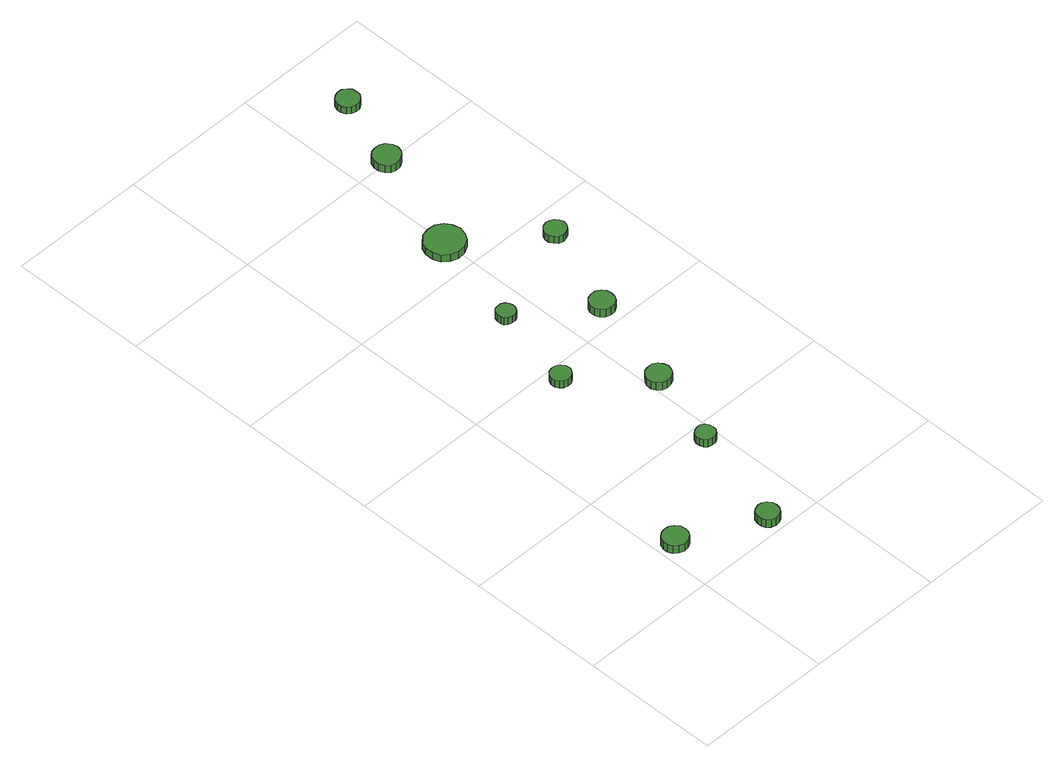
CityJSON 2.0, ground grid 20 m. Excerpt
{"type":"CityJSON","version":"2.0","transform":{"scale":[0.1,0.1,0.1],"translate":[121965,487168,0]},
"CityObjects":{
"tree1":{"type":"SolitaryVegetationObject","attributes":{"function":"something"},"geometry":[{"type":"MultiSurface","lod":"1","boundaries":[[[0,1,2,3,4,5,6,7,8,9,10,11,12,13,14]],[[15,16,17,18,19,20,21,22,23,24,25,26,27,28,29]],[[0,29,28,1]],[[1,28,27,2]],[[2,27,26,3]],[[3,26,25,4]],[[4,25,24,5]],[[5,24,23,6]],[[6,23,22,7]],[[7,22,21,8]],[[8,21,20,9]],[[9,20,19,10]],[[10,19,18,11]],[[11,18,17,12]],[[12,17,16,13]],[[13,16,15,14]],[[14,15,29,0]]]}]},
"tree2":{"type":"SolitaryVegetationObject","attributes":{"function":"something"},"geometry":[{"type":"MultiSurface","lod":"1","boundaries":[[[30,31,32,33,34,35,36,37,38,39,40,41,42,43,44]],[[45,46,47,48,49,50,51,52,53,54,55,56,57,58,59]],[[30,59,58,31]],[[31,58,57,32]],[[32,57,56,33]],[[33,56,55,34]],[[34,55,54,35]],[[35,54,53,36]],[[36,53,52,37]],[[37,52,51,38]],[[38,51,50,39]],[[39,50,49,40]],[[40,49,48,41]],[[41,48,47,42]],[[42,47,46,43]],[[43,46,45,44]],[[44,45,59,30]]]}]},
"tree3":{"type":"SolitaryVegetationObject","attributes":{"function":"something"},"geometry":[{"type":"MultiSurface","lod":"1","boundaries":[[[60,61,62,63,64,65,66,67,68,69,70,71,72,73,74]],[[75,76,77,78,79,80,81,82,83,84,85,86,87,88,89]],[[60,89,88,61]],[[61,88,87,62]],[[62,87,86,63]],[[63,86,85,64]],[[64,85,84,65]],[[65,84,83,66]],[[66,83,82,67]],[[67,82,81,68]],[[68,81,80,69]],[[69,80,79,70]],[[70,79,78,71]],[[71,78,77,72]],[[72,77,76,73]],[[73,76,75,74]],[[74,75,89,60]]]}]},
"tree4":{"type":"SolitaryVegetationObject","attributes":{"function":"something"},"geometry":[{"type":"MultiSurface","lod":"1","boundaries":[[[90,91,92,93,94,95,96,97,98,99,100,101,102,103,104]],[[105,106,107,108,109,110,111,112,113,114,115,116,117,118,119]],[[90,119,118,91]],[[91,118,117,92]],[[92,117,116,93]],[[93,116,115,94]],[[94,115,114,95]],[[95,114,113,96]],[[96,113,112,97]],[[97,112,111,98]],[[98,111,110,99]],[[99,110,109,100]],[[100,109,108,101]],[[101,108,107,102]],[[102,107,106,103]],[[103,106,105,104]],[[104,105,119,90]]]}]},
"tree5":{"type":"SolitaryVegetationObject","attributes":{"function":"something"},"geometry":[{"type":"MultiSurface","lod":"1","boundaries":[[[120,121,122,123,124,125,126,127,128,129,130,131,132,133,134]],[[135,136,137,138,139,140,141,142,143,144,145,146,147,148,149]],[[120,149,148,121]],[[121,148,147,122]],[[122,147,146,123]],[[123,146,145,124]],[[124,145,144,125]],[[125,144,143,126]],[[126,143,142,127]],[[127,142,141,128]],[[128,141,140,129]],[[129,140,139,130]],[[130,139,138,131]],[[131,138,137,132]],[[132,137,136,133]],[[133,136,135,134]],[[134,135,149,120]]]}]},
"tree6":{"type":"SolitaryVegetationObject","attributes":{"function":"something"},"geometry":[{"type":"MultiSurface","lod":"1","boundaries":[[[150,151,152,153,154,155,156,157,158,159,160,161,162,163,164]],[[165,166,167,168,169,170,171,172,173,174,175,176,177,178,179]],[[150,179,178,151]],[[151,178,177,152]],[[152,177,176,153]],[[153,176,175,154]],[[154,175,174,155]],[[155,174,173,156]],[[156,173,172,157]],[[157,172,171,158]],[[158,171,170,159]],[[159,170,169,160]],[[160,169,168,161]],[[161,168,167,162]],[[162,167,166,163]],[[163,166,165,164]],[[164,165,179,150]]]}]},
"tree7":{"type":"SolitaryVegetationObject","attributes":{"function":"something"},"geometry":[{"type":"MultiSurface","lod":"1","boundaries":[[[180,181,182,183,184,185,186,187,188,189,190,191,192,193,194]],[[195,196,197,198,199,200,201,202,203,204,205,206,207,208,209]],[[180,209,208,181]],[[181,208,207,182]],[[182,207,206,183]],[[183,206,205,184]],[[184,205,204,185]],[[185,204,203,186]],[[186,203,202,187]],[[187,202,201,188]],[[188,201,200,189]],[[189,200,199,190]],[[190,199,198,191]],[[191,198,197,192]],[[192,197,196,193]],[[193,196,195,194]],[[194,195,209,180]]]}]},
"tree8":{"type":"SolitaryVegetationObject","attributes":{"function":"something"},"geometry":[{"type":"MultiSurface","lod":"1","boundaries":[[[210,211,212,213,214,215,216,217,218,219,220,221,222,223,224]],[[225,226,227,228,229,230,231,232,233,234,235,236,237,238,239]],[[210,239,238,211]],[[211,238,237,212]],[[212,237,236,213]],[[213,236,235,214]],[[214,235,234,215]],[[215,234,233,216]],[[216,233,232,217]],[[217,232,231,218]],[[218,231,230,219]],[[219,230,229,220]],[[220,229,228,221]],[[221,228,227,222]],[[222,227,226,223]],[[223,226,225,224]],[[224,225,239,210]]]}]},
"tree9":{"type":"SolitaryVegetationObject","attributes":{"function":"something"},"geometry":[{"type":"MultiSurface","lod":"1","boundaries":[[[240,241,242,243,244,245,246,247,248,249,250,251,252,253,254]],[[255,256,257,258,259,260,261,262,263,264,265,266,267,268,269]],[[240,269,268,241]],[[241,268,267,242]],[[242,267,266,243]],[[243,266,265,244]],[[244,265,264,245]],[[245,264,263,246]],[[246,263,262,247]],[[247,262,261,248]],[[248,261,260,249]],[[249,260,259,250]],[[250,259,258,251]],[[251,258,257,252]],[[252,257,256,253]],[[253,256,255,254]],[[254,255,269,240]]]}]},
"tree10":{"type":"SolitaryVegetationObject","attributes":{"function":"something"},"geometry":[{"type":"MultiSurface","lod":"1","boundaries":[[[270,271,272,273,274,275,276,277,278,279,280,281,282,283,284]],[[285,286,287,288,289,290,291,292,293,294,295,296,297,298,299]],[[270,299,298,271]],[[271,298,297,272]],[[272,297,296,273]],[[273,296,295,274]],[[274,295,294,275]],[[275,294,293,276]],[[276,293,292,277]],[[277,292,291,278]],[[278,291,290,279]],[[279,290,289,280]],[[280,289,288,281]],[[281,288,287,282]],[[282,287,286,283]],[[283,286,285,284]],[[284,285,299,270]]]}]},
"tree11":{"type":"SolitaryVegetationObject","attributes":{"function":"something"},"geometry":[{"type":"MultiSurface","lod":"1","boundaries":[[[300,301,302,303,304,305,306,307,308,309,310,311,312,313,314]],[[315,316,317,318,319,320,321,322,323,324,325,326,327,328,329]],[[300,329,328,301]],[[301,328,327,302]],[[302,327,326,303]],[[303,326,325,304]],[[304,325,324,305]],[[305,324,323,306]],[[306,323,322,307]],[[307,322,321,308]],[[308,321,320,309]],[[309,320,319,310]],[[310,319,318,311]],[[311,318,317,312]],[[312,317,316,313]],[[313,316,315,314]],[[314,315,329,300]]]}]}
},
"vertices":[
[41,74,18],[40,82,18],[35,88,18],[29,92,18],[21,92,18],[14,90,18],[8,85,18],[5,78,18],[5,71,18],[8,64,18],[14,59,18],[21,56,18],[29,57,18],[35,61,18],[40,67,18],[40,67,5],[35,61,5],[29,57,5],[21,56,5],[14,59,5],[8,64,5],[5,71,5],[5,78,5],[8,85,5],[14,90,5],[21,92,5],[29,92,5],[35,88,5],[40,82,5],[41,74,5],
[150,21,19],[149,28,19],[145,33,19],[139,37,19],[133,37,19],[126,35,19],[121,31,19],[119,25,19],[119,18,19],[121,12,19],[126,7,19],[133,5,19],[139,6,19],[145,9,19],[149,15,19],[149,15,6],[145,9,6],[139,6,6],[133,5,6],[126,7,6],[121,12,6],[119,18,6],[119,25,6],[121,31,6],[126,35,6],[133,37,6],[139,37,6],[145,33,6],[149,28,6],[150,21,6],
[192,173,19],[191,179,19],[188,184,19],[183,187,19],[177,187,19],[171,185,19],[167,182,19],[165,176,19],[165,171,19],[167,165,19],[171,161,19],[177,160,19],[183,160,19],[188,163,19],[191,168,19],[191,168,7],[188,163,7],[183,160,7],[177,160,7],[171,161,7],[167,165,7],[165,171,7],[165,176,7],[167,182,7],[171,185,7],[177,187,7],[183,187,7],[188,184,7],[191,179,7],[192,173,7],
[144,378,14],[143,384,14],[139,389,14],[134,392,14],[128,393,14],[122,391,14],[118,387,14],[115,381,14],[115,375,14],[118,370,14],[122,366,14],[128,364,14],[134,365,14],[139,368,14],[143,373,14],[143,373,2],[139,368,2],[134,365,2],[128,364,2],[122,366,2],[118,370,2],[115,375,2],[115,381,2],[118,387,2],[122,391,2],[128,393,2],[134,392,2],[139,389,2],[143,384,2],[144,378,2],
[233,291,14],[231,298,14],[227,304,14],[221,308,14],[213,308,14],[206,306,14],[201,301,14],[198,295,14],[198,287,14],[201,281,14],[206,276,14],[213,274,14],[221,275,14],[227,278,14],[231,284,14],[231,284,1],[227,278,1],[221,275,1],[213,274,1],[206,276,1],[201,281,1],[198,287,1],[198,295,1],[201,301,1],[206,306,1],[213,308,1],[221,308,1],[227,304,1],[231,298,1],[233,291,1],
[173,504,14],[172,509,14],[169,514,14],[164,517,14],[159,517,14],[153,516,14],[149,512,14],[147,507,14],[147,501,14],[149,496,14],[153,493,14],[159,491,14],[164,491,14],[169,494,14],[172,499,14],[172,499,2],[169,494,2],[164,491,2],[159,491,2],[153,493,2],[149,496,2],[147,501,2],[147,507,2],[149,512,2],[153,516,2],[159,517,2],[164,517,2],[169,514,2],[172,509,2],[173,504,2],
[219,642,20],[216,653,20],[210,662,20],[200,668,20],[188,669,20],[177,666,20],[168,658,20],[164,648,20],[164,636,20],[168,625,20],[177,618,20],[188,614,20],[200,615,20],[210,621,20],[216,630,20],[216,630,8],[210,621,8],[200,615,8],[188,614,8],[177,618,8],[168,625,8],[164,636,8],[164,648,8],[168,658,8],[177,666,8],[188,669,8],[200,668,8],[210,662,8],[216,653,8],[219,642,8],
[274,431,14],[273,438,14],[269,444,14],[262,448,14],[255,448,14],[248,446,14],[243,441,14],[240,435,14],[240,427,14],[243,421,14],[248,416,14],[255,414,14],[262,414,14],[269,418,14],[273,424,14],[273,424,1],[269,418,1],[262,414,1],[255,414,1],[248,416,1],[243,421,1],[240,427,1],[240,435,1],[243,441,1],[248,446,1],[255,448,1],[262,448,1],[269,444,1],[273,438,1],[274,431,1],
[320,559,17],[318,565,17],[314,570,17],[309,573,17],[303,574,17],[296,572,17],[292,568,17],[289,562,17],[289,555,17],[292,550,17],[296,545,17],[303,543,17],[309,544,17],[314,547,17],[318,552,17],[318,552,5],[314,547,5],[309,544,5],[303,543,5],[296,545,5],[292,550,5],[289,555,5],[289,562,5],[292,568,5],[296,572,5],[303,574,5],[309,573,5],[314,570,5],[318,565,5],[320,559,5],
[266,797,20],[264,805,20],[259,812,20],[252,816,20],[244,816,20],[237,814,20],[231,809,20],[228,801,20],[228,793,20],[231,786,20],[237,780,20],[244,778,20],[252,779,20],[259,783,20],[264,789,20],[264,789,7],[259,783,7],[252,779,7],[244,778,7],[237,780,7],[231,786,7],[228,793,7],[228,801,7],[231,809,7],[237,814,7],[244,816,7],[252,816,7],[259,812,7],[264,805,7],[266,797,7],
[304,906,13],[303,913,13],[299,918,13],[293,922,13],[286,922,13],[280,920,13],[275,916,13],[272,909,13],[272,903,13],[275,896,13],[280,892,13],[286,890,13],[293,890,13],[299,894,13],[303,899,13],[303,899,1],[299,894,1],[293,890,1],[286,890,1],[280,892,1],[275,896,1],[272,903,1],[272,909,1],[275,916,1],[280,920,1],[286,922,1],[293,922,1],[299,918,1],[303,913,1],[304,906,1]
]}
